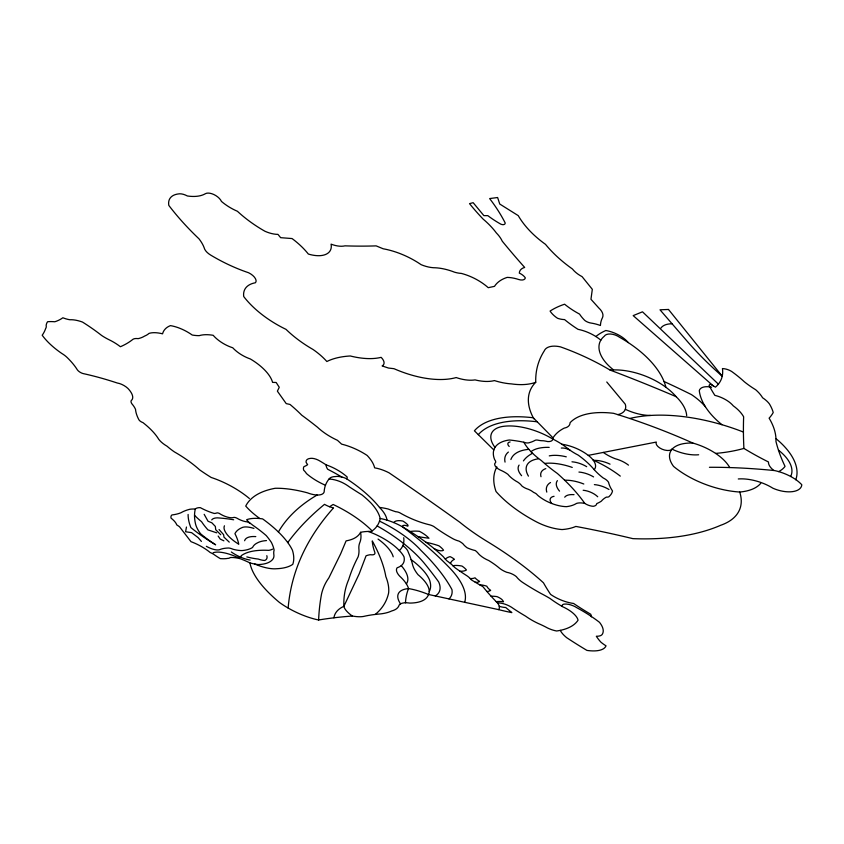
<?xml version="1.0" encoding="UTF-8"?>
<svg xmlns="http://www.w3.org/2000/svg" width="844" height="844" viewBox="0 0 844 844"><rect width="100%" height="100%" fill="white"/><g stroke="black" fill="none" stroke-linecap="round" stroke-linejoin="round"><path stroke-width="1.27" d="M186.461 527.036L185.596 531.752L191.577 532.648L198.129 537.617L201.41 541.426M386.974 520.136A38.856 16.279 25.5 0 0 379.505 507.423A89.886 37.083 26.1 0 0 346.757 478.886L347.264 477.092A28.633 12.217 26 0 0 326.09 464.844A78.735 32.779 26.4 0 0 320.319 461.267A9.189 3.967 26.3 0 0 310.339 458.387A15.044 6.467 26.2 0 0 306.055 462.195A23.263 10.054 26.2 0 0 307.638 464.643A40.248 17.291 27 0 1 304.03 466.574A17.861 7.628 26.2 0 0 303.703 470.235A14.348 6.056 26.5 0 1 306.414 473.516A34.91 15.044 26.1 0 0 325.467 485.268M329.582 506.738L333.127 504.469A67.815 27.293 25.8 0 1 372.141 530.929M588.279 455.37L656.305 442.056A8.746 4.41 20.6 0 0 662.097 449.198A8.746 4.41 20.6 0 0 672.32 448.924M499.247 606.33A15.055 6.108 23.1 0 0 505.714 607.49L511.854 612.617A136.274 58.352 23.6 0 1 498.688 609.642L428.499 594.482A43.076 16.658 24.1 0 0 408.538 588.574A41.873 16.395 24.9 0 0 399.708 576.178A21.079 8.451 24.3 0 1 397.155 567.759A45.492 18.42 25.2 0 0 403.959 556.681A39.014 15.762 25.1 0 0 368.174 531.446M216.686 532.828L207.951 529.895A81.995 31.787 26.3 0 1 201.568 521.697A46.842 18.093 26.9 0 1 194.531 515.273M223.892 540.835L220.221 539.073L218.153 536.067M713.201 385.845L633.179 315.614L642.495 311.816L718.381 384.147M229.273 542.143L223.998 537.164L223.586 534.642L219.05 529.547M493.835 449.947L474.412 430.809A102.071 48.424 22.4 0 1 533.292 417.78L552.345 437.213M220.717 534.727L215.705 529.684L215.357 526.456L211.907 522.847L208.035 521.244L204.164 514.312M606.762 381.984L625.267 404.202A24.107 12.46 21.9 0 1 617.85 414.636M591.38 616.848L590.811 614.284A171.606 76.466 20.4 0 1 573.604 603.471A24.655 10.381 22.2 0 1 550.562 594.366A361.633 159.052 17.4 0 1 543.473 582.814A198.53 77.901 24.4 0 0 488.95 542.555A147.5 67.984 22.5 0 1 459.874 522.299A1141.9 300.327 28.4 0 0 389.063 472.83A23.759 10.402 25.3 0 0 374.62 467.85A41.166 18.072 26.1 0 0 367.182 455.475A37.569 16.458 25.9 0 0 341.63 444.144L337.452 440.315A37.917 17.249 26.3 0 1 317.471 427.212A225.264 90.741 27.8 0 0 301.804 415.237A114.826 49.1 27.9 0 0 290.03 404.455L286.221 403.611L277.381 391.173L279.258 387.291L276.167 382.49L272.58 382.374A36.872 16.68 28.2 0 0 250.32 358.953A22.292 10.371 28.3 0 1 240.593 354.237A22.851 10.634 28.3 0 1 232.744 347.781A22.82 10.624 28.7 0 1 213.184 335.3A38.55 17.534 28.5 0 0 199.29 335.638A37.22 17.175 29.6 0 1 192.221 335.026A27.43 12.333 29.2 0 0 170.456 325.626A51.684 23.316 28.7 0 0 162.575 333.823A29.677 13.145 29.2 0 0 148.998 333.412A54.522 24.212 30.5 0 1 144.598 336.07A61.907 27.409 30.7 0 1 138.163 338.644A14.211 6.214 29.6 0 0 132.919 339.32A215.969 93.716 33 0 1 120.407 346.726A27.303 11.616 29.9 0 0 109.024 339.721A28.253 12.333 30.2 0 1 101.607 335.448A95.752 39.33 30.3 0 0 82.448 322.039A26.892 11.447 30.3 0 0 69.936 319.749A21.058 9.062 30.9 0 1 62.836 317.766A101.407 43.097 32.2 0 1 54.807 321.754A57.624 24.022 30 0 0 47.602 321.722A42.189 17.808 30.2 0 0 46.167 325.394A19.306 8.039 31 0 1 45.629 328.569A147.879 60.209 32.6 0 1 42.2 335.226A46.452 19.591 30.3 0 0 61.844 353.488A13.483 5.518 30.2 0 1 67.204 357.561A54.712 21.976 30.4 0 1 77.363 369.872A5.328 2.194 29.9 0 0 83.071 373.565A184.182 70.812 28 0 1 117.274 383.018A9.885 4.093 29.3 0 1 127.961 388.472A22.682 9.347 29.4 0 1 131.864 399.95A9.506 3.925 28.9 0 0 131.896 403.822A26.006 10.571 29.2 0 1 135.536 409.414A67.499 28 28 0 0 138.806 419.573A3.914 1.593 28.7 0 0 142.921 422.591A48.435 19.201 28.8 0 1 158.714 439.27A15.814 6.404 28.2 0 0 167.123 446.265A39.647 16.236 28 0 0 174.381 451.888A66.17 25.71 28 0 1 199.712 469.908A108.581 45.819 27.3 0 0 211.179 477.461A49.385 19.306 27.1 0 1 249.381 498.509M259.519 518.3A52.212 21.058 26.3 0 1 245.731 506.073A151.519 59.987 24.8 0 1 275.144 488.286A85.677 34.277 25.7 0 1 307.353 492.801A18.716 7.849 26.3 0 0 324.159 491.915A116.82 49.543 24.3 0 1 328.991 479.075A18.79 7.976 25.8 0 1 341.546 482.209A19.908 8.44 25.8 0 1 349.237 486.788A341.999 172.144 23.8 0 0 361.992 494.911A73.038 30.205 26 0 1 371.16 503.203A55.936 23.305 25.9 0 1 380.148 518.49A104.434 43.571 26.6 0 1 371.371 531.456A58.7 23.706 24.5 0 0 360.567 532.321A88.409 35.733 26.4 0 1 359.766 542.692A74.272 30.057 24.2 0 0 358.848 548.326A106.988 42.411 26.6 0 1 358.088 556.882A1087.431 372.542 14.2 0 0 348.688 579.596A407.852 153.197 20.1 0 0 343.877 606.33A96.258 35.248 24 0 0 333.918 617.808M360.567 532.321A70.822 29.012 26.3 0 1 346.103 540.867L340.628 553.896L328.822 577.95A316.606 117.78 21.5 0 0 321.543 594.028A2046.32 599.567 10.3 0 0 318.631 619.992A599.831 182.599 20.3 0 1 352.349 616.025A33.76 12.66 25.2 0 0 363.384 616.479A199.912 70.674 22.7 0 1 378.555 614.094A86.869 33.486 25.6 0 0 391.743 610.94A46.304 17.787 25 0 0 399.149 605.074A21.881 8.398 24.1 0 1 409.73 603.08A57.614 22.756 24.9 0 0 428.499 594.482A40.712 16.11 24.6 0 0 418.023 574.69A54.195 22.134 23.7 0 1 412.589 564.689A206.885 81.119 27.1 0 0 408.274 552.208A15.508 6.351 24.7 0 0 402.841 545.614M401.238 565.628A48.467 19.222 25.1 0 1 406.365 583.879M278.404 531.984A545.456 204.744 19.5 0 1 317.122 495.027M403.717 537.712A76.793 31.661 25.7 0 1 399.339 550.541M429.237 591.549A70.115 27.863 25 0 0 429.659 580.25A55.05 21.912 24.8 0 0 411.123 559.614M405.479 602.785A281.632 109.055 20.7 0 1 408.538 588.574A40.058 15.582 23.9 0 0 400.541 603.861M352.349 616.025A22.028 8.229 24.8 0 1 343.877 606.33L359.185 573.878L366.053 555.816A40.818 16.205 24.5 0 1 370.411 554.708A8.303 3.344 25.1 0 0 374.873 552.482A146.128 60.346 23 0 1 372.267 540.92A299.135 112.484 28.4 0 1 385.845 576.631A135.272 51.98 26.4 0 1 388.599 593.026A250.278 95.477 27.8 0 1 375.232 614.443M378.049 539.063A40.417 16.289 25.2 0 1 393.209 556.808M435.272 595.948A52.36 20.889 24.7 0 0 438.68 581.949A419.763 148.924 28.2 0 0 424.004 562.927A103.738 41.029 25.4 0 0 402.546 542.681A89.01 35.448 25.3 0 0 377.11 525.939M448.966 598.902A56.453 22.545 24.5 0 0 451.941 589.566A194.837 74.916 26.1 0 0 421.072 550.52A72.426 29.255 25.1 0 0 379.505 521.128M464.654 602.299A93.452 37.231 24.9 0 0 448.533 566.767A237.08 89.707 26.2 0 0 402.43 526.761M380.148 518.49A32.04 13.282 24.8 0 1 404.308 527.933A117.221 46.599 25.1 0 1 443.374 556.766A37.273 15.635 23.6 0 0 446.877 560.764A55.029 22.25 24.4 0 1 451.878 564.668A33.19 13.863 23.5 0 0 455.159 567.822A121.272 52.655 22.9 0 0 465.677 574.975A14.485 5.919 23.7 0 1 471.406 579.881A165.361 73.069 22.5 0 0 482.905 586.654A236.331 102.166 20.4 0 0 497.517 602.954A12.607 5.075 23 0 1 513.279 608.471A135.652 58.036 21.8 0 0 525.612 616.162A37.663 15.392 22.4 0 0 538.219 623.473A41.81 16.437 22.6 0 1 547.545 627.989A15.677 6.33 22.3 0 0 556.639 630.995A90.994 37.579 23.2 0 0 578.045 620.203A22.081 9.02 22.2 0 0 562.8 606.794A70.569 30.099 21.7 0 1 550.045 598.501A70.78 28.453 22.8 0 0 540.983 593.448A141.338 62.73 21.7 0 1 522.214 582.138A21.881 9.231 22.6 0 1 516.38 576.652A9.484 3.967 23 0 0 506.822 572.316A12.533 5.296 23.1 0 1 499.31 568.054A46.726 19.306 23.6 0 0 488.803 560.574A15.994 6.805 23.3 0 1 478.559 553.801A14.39 6.066 23.7 0 0 475.309 550.562A20.404 8.746 23.7 0 1 467.207 547.83A15.445 6.594 23.6 0 1 463.018 543.852A10.74 4.547 23.9 0 0 458.914 541.067A11.679 5.001 23.9 0 1 452.985 538.767A94.032 41.883 23.6 0 1 433.784 526.487A8.651 3.682 24.3 0 0 428.478 524.535A50.566 22.134 24.7 0 1 399.856 512.804A5.328 2.268 24.9 0 0 395.815 511.759A48.667 21.258 25.1 0 1 388.229 509.027A43.223 18.062 24.8 0 0 379.505 507.423M318.631 619.992A42.538 15.625 25.6 0 1 279.385 602.394A109.477 41.272 25 0 1 249.951 562.916A43.202 15.698 26.3 0 0 240.308 558.739A25.689 9.421 26.3 0 0 230.095 557.578A9.938 3.671 26.7 0 1 227.711 558.39A40.723 15.108 27.1 0 1 220.284 558.612A33.718 12.565 26.6 0 1 213.796 554.371A10.318 3.766 26.8 0 0 210.177 552.493A26.681 9.664 27 0 0 190.997 541.669L179.477 526.719A18.019 6.615 27.4 0 0 176.744 524.894A16.258 6.003 27.6 0 0 171.079 518.153A17.671 6.604 27.3 0 1 171.954 514.946A92.945 35.332 28.6 0 0 181.112 512.677A111.419 41.599 26.1 0 1 189.932 509.248A45.787 17.27 26.9 0 1 195.323 509.016A18.03 6.889 27.1 0 1 200.292 507.645A31.376 12.238 27.3 0 0 214.249 513.468A20.077 7.765 27.3 0 0 217.108 512.846A4.895 1.888 27 0 1 219.113 513.31A12.238 4.747 27 0 0 233.809 517.425A3.408 1.319 26.8 0 1 236.763 518.1A12.206 4.769 26.8 0 0 247.123 521.866A6.931 2.69 26.7 0 1 252.535 525.042A74.082 27.789 26.9 0 1 266.229 535.581A91.152 34.171 27.2 0 1 271.43 542.47A90.793 34.193 27.3 0 1 274.121 550.109A56.706 21.744 25.5 0 0 273.804 554.234A37.02 14.01 26.6 0 1 272.728 559.308A59.745 22.609 26.9 0 1 258.106 564.562A36.492 13.768 26.6 0 1 249.951 562.916M288.142 608.049A1619.868 502.328 12.2 0 1 333.559 507.866A13.356 5.57 25.9 0 1 324.507 504.343A1486.432 458.503 13.4 0 0 287.751 542.565M496.261 601.677A22.429 9.01 22.9 0 1 503.541 601.814A12.586 5.096 23.2 0 0 501.758 599.377A8.714 3.534 23.1 0 0 497 596.634A23.094 9.295 23 0 0 491.102 596.233M486.904 591.486A15.498 6.351 23.5 0 0 490.67 590.357A10.508 4.315 23.2 0 1 486.851 586.211A15.065 6.13 23.3 0 0 479.614 584.776M475.204 582.191A9.147 3.766 23.6 0 0 479.624 581.389A11.362 4.695 23.4 0 1 474.982 577.792A16.637 6.868 23.7 0 1 470.298 578.583M460.033 571.24A18.884 7.828 23.9 0 0 466.426 569.974A13.704 5.644 23.8 0 0 461.953 566.05A22.197 9.105 23.6 0 0 452.89 565.723M450.474 563.518A32.526 13.451 23.4 0 1 454.42 559.329A7.796 3.239 23.9 0 0 450.031 556.639A32.42 13.398 23.5 0 0 445.326 559.139M434.059 548.568A7.48 3.133 24.2 0 0 443.543 550.214A14.833 6.182 24.2 0 0 438.869 545.783A48.013 19.676 24 0 0 426.03 542.302M417.98 536.594A138.289 61.612 25.6 0 0 428.963 538.219A18.969 7.934 24.5 0 0 419.394 531.309A35.216 14.665 24.2 0 0 410.226 531.541M402.451 526.835A4.958 2.089 24.7 0 1 407.768 526.171A3.429 1.456 24.7 0 0 407.599 524.694A12.882 5.423 24.8 0 0 402.873 521.054A15.118 6.362 24.7 0 0 393.758 522.573M497.517 602.954A20.952 8.419 23.4 0 1 498.688 609.642M266.493 540.593A52.149 19.802 25.8 0 0 257.357 542.935A53.299 20.214 25.8 0 0 252.588 547.439A65.231 24.835 27.3 0 1 242.017 550.583A27.029 10.212 26.8 0 1 232.965 549.233A7.163 2.669 26.6 0 0 228.576 548.009A53.615 19.707 26.1 0 0 219.334 549.803A12.523 4.642 26.9 0 1 206.347 546.321M266.81 555.668A21.543 8.113 26.5 0 1 264.794 560.458A12.649 4.769 26.4 0 1 258.232 559.044A50.703 19.338 26.8 0 1 246.838 556.903M272.58 549.106A32.072 12.312 26.6 0 1 268.666 550.351A94.517 34.931 25.3 0 0 241.173 555.763A8.05 2.996 26.6 0 1 237.006 557.135A27.841 10.181 26.5 0 0 213.142 552.736M250.109 560.057A19.908 7.469 26.5 0 1 231.33 551.997M253.928 528.407A18.842 7.237 26.5 0 0 243.061 527.226A71.729 27.346 25.8 0 0 234.927 533.661A109.351 40.417 27.9 0 1 238.757 544.232A27.335 10.444 26.5 0 1 224.462 525.791M244.612 540.74A30.152 11.478 26.2 0 1 255.795 536.605M233.693 519.777A121.357 44.806 25.8 0 0 217.319 517.857A21.701 8.282 26.8 0 0 211.728 519.893M195.323 509.016A160.455 61.928 25.3 0 0 195.565 524.071A57.244 21.733 26.5 0 0 200.577 533.756A73.966 28.474 26.6 0 0 215.653 544.802A97.767 38.117 26.7 0 1 190.881 527.584A130.82 50.207 25.7 0 1 188.117 514.45M254.761 564.045A31.017 11.71 26.4 0 0 276.589 568.729A80.707 30.901 26.9 0 0 292.762 564.351A110.131 41.662 27.3 0 0 292.425 550.214A78.977 29.962 26.9 0 0 262.611 518.891A46.526 18.009 26.1 0 0 246.638 519.725A23.453 9.221 26.5 0 0 250.046 523.227M328.991 479.075A20.224 8.63 25.7 0 1 335.606 476.554A12.681 5.433 25.8 0 1 341.999 477.124A7.522 3.228 25.8 0 1 346.757 478.886M341.999 477.124A125.292 50.703 26.2 0 0 327.63 469.211A19.549 8.482 25.9 0 1 326.09 464.844M562.304 606.498A7.427 3.07 22.1 0 1 564.594 604.072A10.539 4.357 22 0 1 576.948 607.785A85.476 34.108 22.4 0 1 599.493 622.323A37.453 15.287 22.1 0 1 602.278 634.298A14.686 5.982 21.8 0 1 596.318 636.249A66.613 27.24 20.8 0 0 600.801 642.062A25.035 10.16 21.3 0 0 606.024 645.829A33.138 13.346 22 0 1 586.949 650.407A308.714 138.743 19.3 0 1 566.651 637.663A29.35 11.837 21.8 0 1 560.268 630.362M595.864 336.534A89.232 47.834 20.5 0 1 605.844 330.5A23.864 12.987 22 0 1 628.305 342.611M664.038 381.509A407.409 178.939 22.4 0 1 691.426 394.591A53.921 28.052 20.7 0 1 705.373 406.713M559.551 491.145A23.621 11.109 22.1 0 1 557.399 480.637M594.376 484.614A17.45 8.24 21.7 0 1 608.978 489.478M571.968 461.805A17.618 8.44 22.2 0 1 586.685 466.679M561.292 448.058A8.873 4.315 22.4 0 1 570.101 450.263M509.196 446.476A6.657 3.197 23.4 0 1 510.114 441.971M551.649 503.467A13.261 6.119 22.4 0 1 554.054 496.304M578.942 472.06A17.524 8.324 22 0 1 593.575 476.913M564.72 497.19A17.439 8.092 22 0 1 574.025 494.658M549.275 455.876A30.838 14.707 22.3 0 1 566.282 456.826M583.162 490.258A13.124 6.151 21.9 0 1 597.731 496.768M564.668 480.236A27.863 13.04 22.1 0 1 583.805 484.013M544.591 463.44A41.282 19.423 22.3 0 1 572.253 467.428M530.971 451.656A43.772 20.878 22.3 0 1 549.191 447.373M541.004 476.712A23.632 11.162 22.4 0 1 545.794 468.62M521.603 475.699A23.505 11.077 22.8 0 1 519.102 465.076M546.785 492.105A31.777 14.812 22.1 0 1 550.541 482.515M505.05 462.101A39.14 18.526 22.8 0 1 508.383 452.067M528.439 476.132A35.786 16.912 22.5 0 1 538.356 458.83M523.438 460.898A80.929 38.117 21.8 0 1 532.585 453.281M510.894 459.516A49.29 23.294 22.5 0 1 528.85 449.324M478.326 434.66A101.902 48.224 22.3 0 1 537.238 421.8M628.485 465.139A19.254 9.368 21.5 0 0 615.16 458.714A28.823 14.359 21.4 0 1 603.302 452.426M593.712 460.36A20.499 9.906 21.7 0 1 610.043 464.158M593.163 460.107A71.824 33.771 22.2 0 1 620.298 476.111M552.862 438.479A9.326 4.568 22.9 0 1 547.798 441.591A24.993 12.059 22.7 0 0 543.146 440.747A14.992 7.353 23.1 0 1 538.419 440.262A5.001 2.426 23 0 0 535.128 440.315A52.011 25.584 23.9 0 1 528.407 442.91A6.836 3.313 23.2 0 1 523.808 442.235A81.414 37.885 22.8 0 0 509.301 439.998A47.718 22.63 22.9 0 0 494.668 459.674A7.206 3.387 23.8 0 1 495.565 462.596A8.208 3.851 23.5 0 0 500.302 470.066A17.924 8.282 23.5 0 1 507.951 474.37A21.237 9.959 23.1 0 0 517.826 482.177A11.278 5.212 23.3 0 1 521.75 485.838A9.052 4.199 23 0 0 526.783 488.739A10.202 4.695 23 0 1 533.64 492.421A5.412 2.49 22.9 0 1 536.552 494.067A12.206 5.655 22.7 0 0 539.411 496.683A25.151 11.71 22.5 0 0 566.514 506.664A45.544 21.332 22.8 0 0 576.494 503.425A14.242 6.583 21.9 0 1 584.808 503.425A9.168 4.283 21.9 0 0 593.195 506.305A10.518 4.916 21.9 0 0 596.74 503.604A64.545 30.669 22.7 0 0 601.403 501.104A54.987 25.584 20.8 0 1 606.393 497.095A5.117 2.416 21.6 0 0 609.442 496.166A41.314 19.665 22.2 0 0 612.512 490.955A52.381 25.193 20.7 0 1 608.556 482.314A9.2 4.399 21.7 0 0 603.175 477.947A53.172 26.069 21.1 0 1 594.208 469.665A21.585 10.455 22.2 0 0 587.603 454.874A29.582 14.285 22.3 0 0 561.872 444.239M594.208 469.665A69.187 32.726 22.9 0 0 578.214 455.127A35.343 17.513 22 0 1 567.284 448.122A46.378 22.229 22.9 0 0 552.852 439.07A47.718 22.883 23 0 0 502.528 426.463A37.252 17.924 23.2 0 0 494.995 447.425M523.808 442.235A56.464 27.662 22.3 0 0 541.352 460.571A129.269 64.777 21.2 0 0 557.399 473.495A164.538 73.322 24.3 0 1 584.808 503.425M660.841 328.179A20.108 11.225 20.4 0 1 672.088 323.79M778.453 450.137A46.082 23.368 18.9 0 1 790.659 476.47M775.952 438.616A77.279 39.204 19.4 0 1 795.765 479.761M778.653 471.606A49.321 25.288 19 0 0 785.057 466.394A339.33 174.402 11.8 0 1 775.963 441.444A98.526 51.262 20.2 0 0 769.116 418.16A86.32 46.536 20 0 0 773.22 412.516A64.292 34.087 19.6 0 0 769.359 403.843A23.917 12.755 18.8 0 0 762.607 397.777A37.147 19.876 19.2 0 0 755.718 389.77A77.627 43.361 17.6 0 1 744.324 381.762A99.444 52.402 20.5 0 0 731.579 371.423A10.961 5.971 19.3 0 0 722.443 368.564A63.026 34.425 20.7 0 1 715.448 387.153L710.215 384.094L709.076 385.307A176.006 96.86 15.9 0 0 714.857 395.351A22.598 11.943 19.5 0 1 733.299 405.869A35.87 18.811 19.6 0 1 743.638 416.788A4399.93 1258.805 -4 0 0 743.912 448.417A211.538 117.474 16.1 0 0 768.451 461.963A18.125 9.21 18.1 0 0 773.864 470.498M743.912 448.417A174.592 95.266 21.5 0 1 715.606 453.407M711.555 387.259A13.093 6.995 19.6 0 0 699.286 390.677A82.005 43.941 18.1 0 0 721.968 424.722M650.46 415.448A35.058 18.399 21.2 0 1 625.32 409.287M629.761 418.487A129.026 63.121 19.6 0 1 743.427 432.054M533.841 418.782A92.397 46.821 21.6 0 1 535.74 382.269A196.884 101.997 19.4 0 1 544.296 350.84A19.57 10.371 22.9 0 1 560.469 346.873A142.815 71.128 22.9 0 1 610.149 370.105A50.587 26.386 21.2 0 1 676.149 396.68A49.553 25.795 21.1 0 1 686.689 415.67M610.149 370.105A635.258 247.535 22.5 0 1 676.149 396.68M665.884 387.248A87.998 46.378 22.4 0 0 619.538 337.252A10.392 5.686 21.9 0 0 604.272 336.26A44.067 23.906 21.2 0 0 613.535 369.915M535.74 382.269A53.066 27.652 24.2 0 1 511.39 383.893A46.494 24.117 24.3 0 1 494.426 380.581A35.764 18.315 24.7 0 1 475.045 379.895A30.194 15.35 24.9 0 1 456.182 377.563A76.087 38.835 26.1 0 1 393.99 368.691L388.483 368.047L382.1 365.927A12.692 6.235 26.4 0 0 381.15 357.339A62.857 31.471 27.4 0 1 350.302 355.978A103.348 48.688 25.4 0 0 326.85 361.517A46.831 21.997 27.6 0 0 313.029 349.479A76.371 38.149 27.4 0 1 286.021 329.36A69.145 34.53 28.3 0 1 243.726 296.539A42.105 20.636 28.3 0 1 255.405 282.751A9.706 4.8 29.2 0 0 248.547 272.728A105.954 55.103 30.3 0 1 210.589 255.036A10.413 5.17 30.1 0 1 204.185 247.809A38.951 19.022 30.8 0 0 199.005 238.841A215.737 118.846 29.1 0 1 168.832 205.43A30.848 15.593 30.8 0 1 178.263 193.951A11.246 5.708 31.2 0 1 187.379 195.977A43.793 22.651 31.9 0 0 205.166 193.825A10.065 5.191 30.8 0 1 213.87 194.531A10.065 5.191 30.8 0 1 221.466 201.442A33.781 17.798 30.6 0 0 237.407 211.274A83.915 45.344 29.9 0 0 265.005 231.288A23.759 12.46 29.8 0 0 277.961 234.389L280.641 237.67L292.056 238.557A56.685 28.812 29.3 0 1 308.345 254.044A28.01 14.759 28.9 0 0 331.07 244.138A20.783 11.141 28.6 0 0 344.996 245.847A634.793 389.59 41.2 0 0 376.139 245.878L383.176 248.78A55.809 29.54 26.8 0 1 421.135 264.678A25.7 14.158 26.6 0 0 433.299 267.717A40.09 21.554 25.7 0 1 454.462 272.158A20.994 11.637 25.9 0 0 461.299 273.403A37.569 20.267 25.4 0 1 488.243 287.688L494.51 286.348A54.153 29.719 23.6 0 1 507.202 277.391A26.913 14.833 24.3 0 1 518.796 279.533A6.615 3.714 24.4 0 0 525.337 277.887A9.664 5.402 24.4 0 0 519.313 273.108A16.479 9.273 24 0 1 524.683 267.442A1334.121 894.345 -7.7 0 1 502.254 241.184A30.679 17.429 25.7 0 0 496.356 232.944A65.737 36.893 26.4 0 0 483.148 219.123A236.425 150.464 21.8 0 1 469.528 203.636L473.157 202.676L483.865 215.621L487.811 215.642A70.59 42.432 25.1 0 0 501.019 224.261A3.872 2.247 25.3 0 0 505.197 222.974A165.329 91.173 28.3 0 0 489.636 198.572L497.612 197.517L499.753 204.037L518.248 215.631A82.934 50.007 23.2 0 0 545.488 244.338A111.419 67.225 22 0 0 572.39 268.962A21.765 12.576 22.8 0 0 582.096 276.653L592.319 289.323L590.958 299.272L598.797 307.976A15.424 8.577 22.6 0 1 602.521 317.587A59.65 32.99 20.9 0 0 600.432 325.489A28.865 15.698 22.3 0 0 590.927 323.041A7.912 4.378 22.5 0 1 584.786 320.435A39.541 22.134 22 0 1 579.554 314.095A58.816 33.507 22.4 0 1 564.594 304.209A118.656 63.553 21.1 0 0 550.088 311.067A20.762 11.478 23.1 0 0 557.525 318.262A14.791 8.166 23.3 0 0 564.552 319.581A94.76 54.069 21.8 0 0 578.013 329.329A29.445 15.857 22.6 0 1 600.833 340.185M552.841 438.152A87.343 42.495 21.2 0 1 564.203 428.119A17.914 8.967 22.8 0 0 570.08 422.728A70.548 34.963 21.2 0 1 613.588 413.317A304.125 133.974 21.5 0 1 692.882 443.068A42.474 21.174 20 0 1 729.744 467.565M692.882 443.068A39.373 19.686 19.7 0 0 673.565 466.405A65.927 33.422 19.5 0 0 739.713 492.031A53.963 27.135 19.6 0 0 760.697 483.369M709.435 467.291A383.957 161.647 17.4 0 1 774.602 470.572A31.882 15.857 18.4 0 1 801.8 484.751A22.271 11.172 18.3 0 1 772.914 488.222A32.937 16.152 18.8 0 0 738.289 478.959M739.713 492.031A89.295 43.55 20.7 0 1 720.692 525.274A253.021 128.71 23.4 0 1 632.863 538.641A489.657 176.122 20.4 0 0 575.83 526.424A65.832 30.321 23 0 1 562.03 529.557A34.414 15.698 22.6 0 1 534.896 521.043A92.829 43.54 22.3 0 1 496.04 491.524A114.953 53.246 21.7 0 1 496.863 466.922M698.653 454.768A30.922 15.804 20.2 0 1 672.109 449.187M668.49 309.463L659.997 309.801L687.174 341.25A418.445 254.392 11.1 0 0 722.221 376.213L668.49 309.463"/></g></svg>
